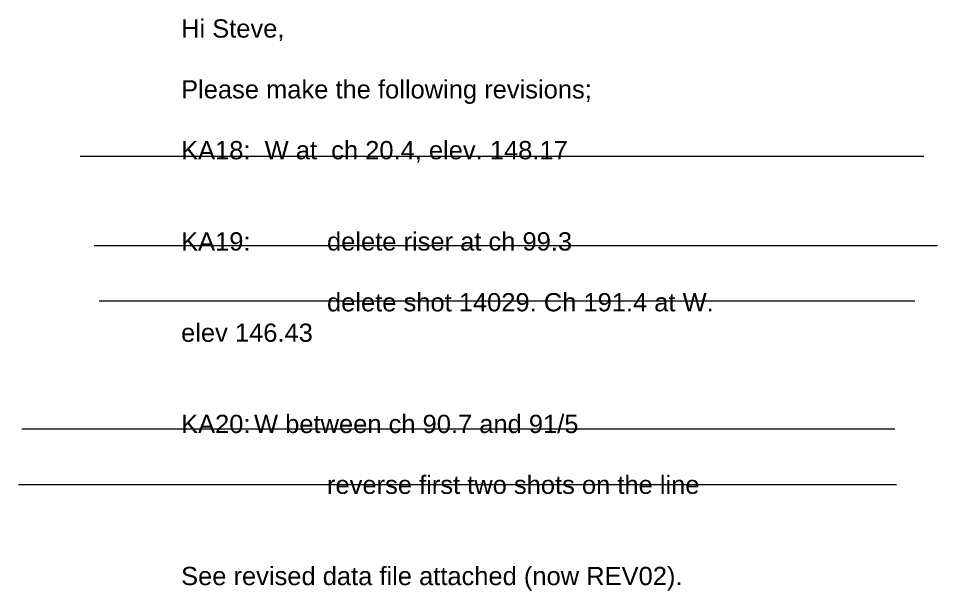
# Model space of a CAD drawing. Header units: millimetres. Extents: x -4102225 to 9709717, y -15023097 to 2258209.
# Drawn here: x -894721 to 4144244, y -4340112 to -1204096 of the extents above; entities that cross this region are included whole.
import ezdxf

# ---------------------------------------------------------------- set-up
doc = ezdxf.new("R2010")
doc.units = ezdxf.units.MM
doc.layers.get('0').update_dxf_attribs({"lineweight": 0})
doc.styles.get("Standard").update_dxf_attribs({"font": 'arial.ttf'})

msp = doc.modelspace()

# ---------------------------------------------------------------- linework, layer by layer
for p, q in [((-556635.394, -1959782.369), (4068854.929, -1959782.369)), ((-479044.038, -2449635.548), (4144244.05, -2449635.548)), ((-452662.947, -2752826.163), (4018933.759, -2752826.163)), ((-875946.499, -3453645.307), (3909369.859, -3453645.307)), ((3919330.125, -3760942.946), (-894721.146, -3760942.946))]:
    msp.add_line(p, q)

# ---------------------------------------------------------------- texts
at = {"insert": (-2846.715, -1209419.346), "char_height": 100000, "width": 3013772.16917, "attachment_point": 1}
msp.add_mtext('Hi Steve,\\P\\PPlease make the following revisions;\\P\\PKA18:  W at  ch 20.4, elev. 148.17\\P\\P\\PKA19: ^Idelete riser at ch 99.3\\P\\P^I^Idelete shot 14029. Ch 191.4 at W. elev 146.43\\P\\P\\PKA20:^IW between ch 90.7 and 91/5\\P\\P^I^Ireverse first two shots on the line\\P\\P\\PSee revised data file attached (now REV02).\\P\\P\\P', dxfattribs=at)

doc.saveas('drawing.dxf')
